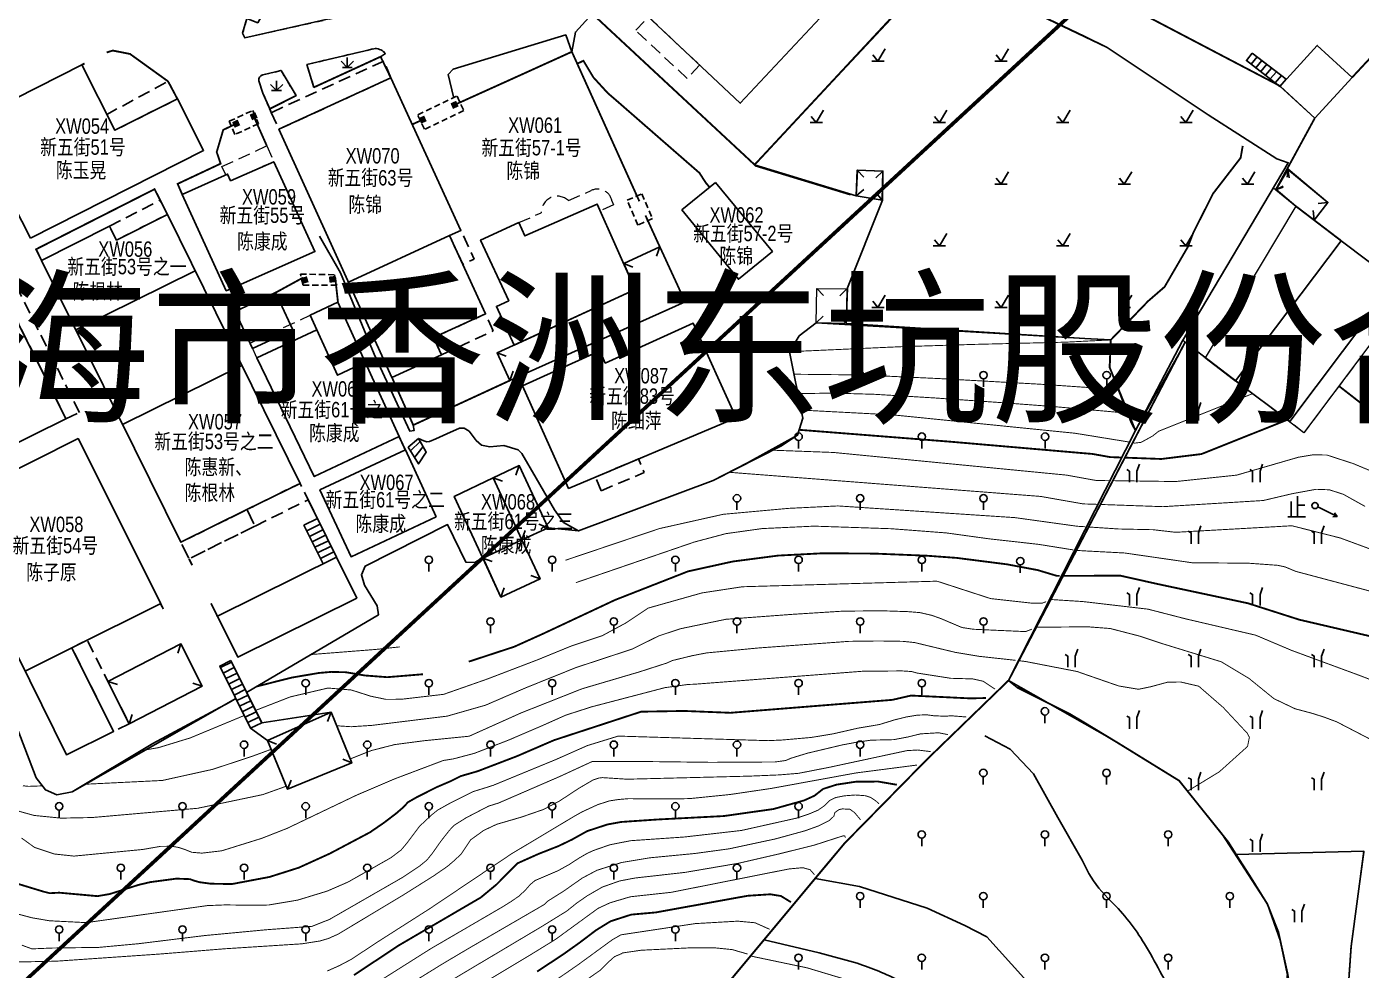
# Model space of a CAD drawing. Extents: x 396500 to 398250, y 1005980 to 1008200.
# Drawn here: x 397414.1 to 397522.4, y 1006869.6 to 1006946.1 of the extents above; entities that cross this region are included whole.
import ezdxf
from ezdxf.enums import TextEntityAlignment as Align

# ---------------------------------------------------------------- set-up
doc = ezdxf.new("R2010")
doc.units = 0
doc.header["$LTSCALE"] = 0.5
for name, pattern in [('X32', [1.5, 1, -0.5]), ('X39', [3, 2.5, -0.5]), ('X5', [3, 2, -1]), ('X6', [2, 1, -1])]:
    doc.linetypes.add(name, pattern=pattern)
doc.layers.get('0').update_dxf_attribs({"linetype": 'CONTINUOUS'})
doc.layers.add('ASSIST', color=7, linetype='CONTINUOUS', plot=False)
for name, color, linetype in [('DGX', 2, 'CONTINUOUS'), ('DLSS', 4, 'CONTINUOUS'), ('DMTZ', 3, 'CONTINUOUS'), ('GXYZ', 2, 'CONTINUOUS'), ('JMD', 6, 'CONTINUOUS'), ('SXSS', 5, 'CONTINUOUS'), ('ZBTZ', 3, 'CONTINUOUS'), ('权属人', 160, 'CONTINUOUS'), ('用地红线', 1, 'CONTINUOUS'), ('编号', 90, 'CONTINUOUS'), ('门牌号', 1, 'CONTINUOUS')]:
    doc.layers.add(name, color=color, linetype=linetype)
doc.layers.add('绘图层', color=6, linetype='CONTINUOUS', lineweight=5)
doc.styles.add('粗等线体', font='simhei.ttf')
doc.styles.add('细等线体', font='长等线体_0.TTF', dxfattribs={"width": 0.8})
doc.linetypes.add('10421', pattern='A,2,[150,AAA.SHX,S=1,R=0,X=0,Y=1],1e-11', length=2)
doc.linetypes.add('10422', pattern='A,2,[150,AAA.SHX,S=1,R=0,X=0,Y=1],2,[177,AAA.SHX,S=1,R=0,X=0,Y=0.8],1e-09', length=4)
doc.linetypes.add('1161', pattern='A,0,[149,AAA.SHX,S=0.15,R=0,X=0,Y=0],-1.6', length=1.6)
doc.linetypes.add('443', pattern='A,5,[169,AAA.SHX,S=0.83,R=0,X=0,Y=0],5', length=10)
doc.linetypes.add('8353', pattern='A,1.5,[145,AAA.SHX,S=1,R=0,X=0,Y=-0.1],1.5,-1,1.5,[145,AAA.SHX,S=1,R=0,X=0,Y=1.1],1.5,-1', length=8)

# ---------------------------------------------------------------- blocks, each defined once
blk = doc.blocks.new('gc123')
for p, q in [((-1, 0), (1, 0)), ((0, 0), (-0.8, 1)), ((0, 0), (1.2, 2))]:
    blk.add_line(p, q)
blk = doc.blocks.new('gc325')
blk.add_line((0, 0), (0, 1.3))
blk.add_circle((0, 1.9), 0.6)
blk = doc.blocks.new('gc246')
at = {"flags": 128}
for points in [[(-0.39, 0.42), (-0.39, 2.22), (-0.83, 2.47)], [(1.22, 3.35), (0.81, 2.22), (0.81, 0.42)]]:
    blk.add_lwpolyline(points, dxfattribs=at)
blk = doc.blocks.new('gc124')
for p, q in [((-1, 1), (0, 0)), ((-0.8, 0), (0.8, 0)), ((0, 0), (0, 1.6)), ((0, 0), (1, 1))]:
    blk.add_line(p, q)
blk = doc.blocks.new('gc002')
at = {"const_width": 1}
blk.add_lwpolyline([(-0.5, 0), (0.5, 0)], dxfattribs=at)
blk = doc.blocks.new('gc013b')
at = {"linetype": 'Continuous'}
blk.add_line((0.5, 0), (4, 0), dxfattribs=at)
at = {"linetype": 'Continuous', "flags": 128}
blk.add_lwpolyline([(3.39, 0.35), (4, 0), (3.39, -0.35)], dxfattribs=at)
blk = doc.blocks.new('gc170')
at = {"linetype": 'Continuous'}
blk.add_circle((0, 0), 0.5, dxfattribs=at)

msp = doc.modelspace()

# ---------------------------------------------------------------- linework, layer by layer
at = {"layer": 'ASSIST', "linetype": '1161', "flags": 128}
for points in [[(397500, 1006945.33), (397488.2, 1006951), (397473.2, 1006934.93), (397481.45, 1006932.41), (397481.56, 1006934.49), (397483.61, 1006934.42), (397483.57, 1006932.06), (397480.74, 1006924.93), (397480.64, 1006922.04), (397500, 1006920.84)], [(397500, 1006920.84), (397502.1, 1006920.71), (397502.03, 1006918.44), (397504.11, 1006913.35), (397507.91, 1006920.63), (397516.51, 1006935.09), (397515.57, 1006935.42), (397510.01, 1006938.98), (397501.82, 1006944.45), (397500, 1006945.33)], [(397500, 1006920.83), (397478.19, 1006922.09), (397476.81, 1006921.04), (397476.04, 1006919.75), (397477.1, 1006914.37), (397476.68, 1006912.97), (397472.63, 1006910.73), (397469.83, 1006909.31), (397458.9, 1006905.23), (397456.44, 1006905.47), (397454.32, 1006904.49), (397455.79, 1006901.31), (397452.61, 1006899.84), (397451.14, 1006903.05), (397450.49, 1006902.66), (397449.77, 1006902.67), (397448.28, 1006905.72), (397441.61, 1006902.36), (397441.29, 1006901.64), (397441.55, 1006900.81), (397442.57, 1006899.14), (397442.67, 1006898.4), (397431.97, 1006892.11), (397433.2, 1006889.64), (397438.83, 1006890.49), (397440.51, 1006886.38), (397435.29, 1006884.24), (397433.67, 1006888.2), (397432.3, 1006889.2), (397431.1, 1006891.61), (397417.83, 1006884.04), (397416.59, 1006883.8), (397415.65, 1006884.2), (397414.91, 1006885.16), (397412.01, 1006892.76), (397410.7, 1006893.49), (397409.98, 1006893.53), (397402.8, 1006889.96), (397401.32, 1006889.3), (397393.91, 1006886.17), (397392.57, 1006885.47), (397391.14, 1006885.45), (397390.86, 1006885.71), (397383.57, 1006885.09), (397367.75, 1006879.41), (397362.52, 1006877.9), (397362.05, 1006877.58), (397362.21, 1006876.87), (397362.09, 1006875.49), (397361.84, 1006874.88), (397359.36, 1006873.88), (397357.44, 1006873.3), (397356.36, 1006866.53), (397356.78, 1006864.93), (397358.03, 1006863.54), (397358.4, 1006861.11), (397357.69, 1006859.18), (397353.54, 1006855.16), (397349.79, 1006850.76), (397346.77, 1006849.15), (397351.34, 1006844.31), (397353.5, 1006839.53), (397359.47, 1006830.01), (397356, 1006826.1), (397356.88, 1006825.29), (397369.38, 1006814.37), (397366.72, 1006811.32), (397370.23, 1006808.27), (397370.18, 1006808.16), (397378.17, 1006801.91), (397380.81, 1006803.5), (397392.39, 1006820.85), (397396.28, 1006824.82), (397399.52, 1006828.68), (397404.3, 1006831.42), (397408.53, 1006834.5), (397415.42, 1006839.01), (397420.19, 1006840.32), (397421.52, 1006839.08), (397443.7, 1006850.54), (397443.59, 1006850.76), (397452.75, 1006854.79), (397464.4, 1006860.54), (397473.98, 1006872.03), (397478.12, 1006877), (397480.53, 1006879.89), (397487.16, 1006886.64), (397493.81, 1006893.08), (397500, 1006905.26)], [(397500, 1006905.26), (397504.11, 1006913.35), (397502.01, 1006918.5), (397502.1, 1006920.71), (397500, 1006920.83)], [(397500, 1006889.56), (397493.81, 1006893.08), (397487.16, 1006886.64), (397480.53, 1006879.89), (397478.56, 1006877.53), (397464.4, 1006860.54), (397452.75, 1006854.79), (397443.7, 1006850.54), (397410.3, 1006833.29), (397401.57, 1006825.94), (397382.53, 1006800)], [(397508.83, 1006800), (397508.85, 1006800.31), (397507.14, 1006803.97), (397502.21, 1006809.29), (397505.67, 1006815.14), (397509.12, 1006820.99), (397513.73, 1006834.19), (397514.61, 1006837.61), (397515.42, 1006842.74), (397516.19, 1006857.97), (397516.84, 1006866.95), (397516.44, 1006869.35), (397515.87, 1006871.91), (397514.81, 1006874.93), (397511.14, 1006880.59), (397507.65, 1006884.94), (397502.19, 1006888.32), (397500, 1006889.56)], [(397508.83, 1006800), (397508.85, 1006800.31), (397507.14, 1006803.97), (397502.21, 1006809.29), (397509.12, 1006820.99), (397513.73, 1006834.19), (397514.71, 1006838.06), (397515.42, 1006842.74), (397515.69, 1006847.99), (397516.19, 1006857.97), (397516.84, 1006866.95), (397516.44, 1006869.35), (397515.87, 1006871.91), (397514.81, 1006874.93), (397513.35, 1006877.26), (397512.28, 1006878.95), (397522.65, 1006879.21), (397521.6, 1006871.48), (397520.58, 1006856.8), (397519.69, 1006848.35), (397517.83, 1006837.81), (397512.91, 1006811.21), (397511.45, 1006800)]]:
    msp.add_lwpolyline(points, dxfattribs=at)
at = {"layer": 'ASSIST', "linetype": '1161'}
for points in [[(397437.43, 1006941.21), (397436.87, 1006943.06), (397442.41, 1006944.37, -0.194792), (397443.24, 1006943.97), (397442.85, 1006943.7)], [(397433.85, 1006939.46), (397433.3, 1006940.75), (397432.96, 1006941.73, -0.413695), (397433.29, 1006942.22), (397434.78, 1006942.58), (397435.99, 1006940.54)]]:
    msp.add_lwpolyline(points, format="xyb", close=True, dxfattribs=at)
at = {"layer": 'ASSIST', "linetype": 'Continuous', "flags": 128}
for points in [[(397513.58, 1006944), (397516.34, 1006941.87), (397515.82, 1006941.29), (397513.11, 1006943.39)], [(397445.92, 1006912.72), (397446.56, 1006911.61), (397445.93, 1006910.65), (397445.09, 1006912)], [(397437.73, 1006906.21), (397439.28, 1006903.08), (397438.19, 1006902.53), (397436.63, 1006905.67)], [(397430.69, 1006894.69), (397433.2, 1006889.64), (397432.3, 1006889.2), (397429.8, 1006894.24)]]:
    msp.add_lwpolyline(points, close=True, dxfattribs=at)
at = {"layer": 'DGX', "linetype": 'Continuous', "const_width": 0.075, "flags": 128}
for points, elevation in [([(397476.08, 1006919.76), (397484.99, 1006920.16), (397491, 1006920.35), (397498.42, 1006920.53), (397500, 1006920.61)], 18), ([(397500, 1006920.61), (397502.05, 1006920.71)], 18), ([(397476.36, 1006917.93), (397481.85, 1006917.87), (397488.3, 1006917.57), (397496.69, 1006917.1), (397500, 1006916.87)], 18.5), ([(397500, 1006916.87), (397502.59, 1006916.69)], 18.5), ([(397500, 1006915.08), (397497.13, 1006915.33), (397493.13, 1006915.63), (397487.87, 1006916), (397482.93, 1006916.3), (397479.44, 1006916.4), (397476.75, 1006916.35)], 19), ([(397513.6, 1006916.35), (397505.98, 1006913.3), (397505.51, 1006912.92), (397504.56, 1006912.4), (397504.05, 1006912.34), (397503.88, 1006912.37)], 19.5), ([(397500, 1006913.01), (397499.19, 1006913.14), (397484.42, 1006914.63), (397476.95, 1006915.02)], 19.5), ([(397503.24, 1006914.79), (397500, 1006915.08)], 19), ([(397503.63, 1006912.42), (397500, 1006913.01)], 19.5), ([(397500, 1006909.47), (397498.52, 1006909.74), (397479.59, 1006911.58), (397474.73, 1006911.76)], 20.5), ([(397525.07, 1006909.3), (397521.77, 1006910.68), (397519.64, 1006911.37), (397518.51, 1006911.39), (397517.32, 1006911.19), (397512.32, 1006909.74), (397507.38, 1006909.22), (397502.27, 1006909.29)], 20.5), ([(397500, 1006907.4), (397499.83, 1006907.41), (397496.42, 1006908.01), (397471.14, 1006909.97)], 21), ([(397501.99, 1006909.29), (397500.95, 1006909.3), (397500, 1006909.47)], 20.5), ([(397522.74, 1006907.2), (397520.96, 1006908.19), (397519.84, 1006908.55), (397518.76, 1006908.59), (397516.81, 1006908.23), (397514.48, 1006907.68), (397506.34, 1006907.18), (397501.26, 1006907.36)], 21), ([(397500.04, 1006905.55), (397499.38, 1006905.59), (397494.33, 1006906.29), (397479.96, 1006907.24), (397475.92, 1006907.04), (397470.65, 1006906.56), (397465.47, 1006905.4), (397457.85, 1006902.83)], 21.5), ([(397500.99, 1006907.37), (397500, 1006907.4)], 21), ([(397499.06, 1006903.67), (397496.26, 1006904.12), (397492.23, 1006904.57), (397488.75, 1006905.05), (397484.29, 1006905.39), (397478.02, 1006905.6), (397473.8, 1006905.4), (397470.87, 1006904.99), (397468.31, 1006904.31), (397458.69, 1006901.01)], 22), ([(397500.04, 1006905.55), (397500, 1006905.55)], 21.5), ([(397532.8, 1006900.19), (397520.72, 1006904.64), (397516.8, 1006905.63), (397507.37, 1006905.1), (397505.53, 1006905.31), (397502.73, 1006905.37), (397500.31, 1006905.53)], 21.5), ([(397500, 1006903.59), (397499.32, 1006903.63)], 22), ([(397524.03, 1006900.09), (397517.11, 1006901.93), (397516.25, 1006902.29), (397515.65, 1006902.42), (397513.29, 1006902.59), (397508.69, 1006902.63), (397503.23, 1006903.42), (397500, 1006903.59)], 22), ([(397432.72, 1006890.65), (397435.52, 1006891.74), (397438.58, 1006892.46), (397440.48, 1006892.3), (397442.04, 1006891.8), (397443.29, 1006891.54), (397444.55, 1006891.55), (397447.97, 1006891.95), (397451.48, 1006893.18), (397455.61, 1006894.76), (397458.3, 1006895.86), (397460.82, 1006896.7), (397462.75, 1006897.74), (397464.57, 1006898.95), (397468.93, 1006900.18), (397472.21, 1006900.68), (397487.9, 1006901.13), (397488.04, 1006901.12), (397492.35, 1006899.72), (397495.68, 1006899.35), (397496.54, 1006899.35), (397496.86, 1006899.47)], 23), ([(397497.21, 1006899.6), (397497.32, 1006899.64), (397499.81, 1006899.48), (397500, 1006899.46)], 23), ([(397500, 1006899.46), (397505.13, 1006898.86), (397508.2, 1006898.07), (397513.86, 1006896.75), (397516.79, 1006895.51), (397522.43, 1006893.43), (397524.34, 1006892.69), (397526.02, 1006892.19), (397527.29, 1006891.77), (397529.24, 1006890.93), (397530.23, 1006890.79), (397531.13, 1006890.8), (397540.05, 1006892.15), (397551.18, 1006893.54), (397553.72, 1006893.45), (397555.46, 1006893.07), (397557.79, 1006892.29), (397563.9, 1006889.79)], 23), ([(397439.25, 1006889.4), (397440.47, 1006889.32), (397442.15, 1006889.43), (397448.26, 1006890.18), (397451.37, 1006891.07), (397454.68, 1006892.5), (397458.73, 1006894.13), (397463.26, 1006895.62), (397465.42, 1006896.69), (397467.17, 1006897.27), (397470.87, 1006898.04), (397476.25, 1006898.44), (397480.37, 1006898.7), (397483.54, 1006898.73), (397485.65, 1006898.66), (397486.63, 1006898.58), (397487.58, 1006898.36), (397488.33, 1006898.09), (397490.03, 1006897.37), (397490.96, 1006897.23), (397495.19, 1006897.04), (397495.7, 1006897.24)], 23.5), ([(397496.06, 1006897.39), (397500, 1006897.43)], 23.5), ([(397500, 1006897.43), (397500.23, 1006897.43), (397502.06, 1006897.29), (397504.42, 1006896.68), (397506.39, 1006896.03), (397511.07, 1006894.59), (397513.32, 1006893.24), (397515.34, 1006891.6), (397517.05, 1006890.78), (397518.47, 1006890.4), (397519.41, 1006890.1), (397520.43, 1006889.72), (397525.71, 1006886.98), (397527.77, 1006886.16), (397530.15, 1006885.83), (397531.35, 1006885.81), (397531.73, 1006885.69)], 23.5), ([(397440.4, 1006886.71), (397442.08, 1006887.38), (397443.99, 1006887.87), (397446.35, 1006888.18), (397450.04, 1006888.55), (397454.25, 1006890.44), (397459.2, 1006892.4), (397463.88, 1006893.78), (397466.08, 1006894.49), (397466.52, 1006894.69), (397468.16, 1006895.09), (397469.3, 1006895.31), (397473.49, 1006895.71), (397480.87, 1006896.25), (397483.3, 1006896.28), (397485.23, 1006896.25), (397486.19, 1006896.15), (397489.47, 1006895.36), (397491.45, 1006895.03), (397494.38, 1006894.71)], 24), ([(397437.21, 1006895.18), (397442.43, 1006895.59), (397444.41, 1006895.8)], 22), ([(397413.71, 1006880.29), (397414.76, 1006879.53), (397416.38, 1006878.99), (397417.97, 1006878.82), (397423.57, 1006879.36), (397424.99, 1006879.61), (397425.91, 1006879.62), (397426.46, 1006879.52), (397426.95, 1006879.36), (397427.53, 1006879.13), (397428.35, 1006879.06), (397429.96, 1006879.25), (397433.2, 1006880.26), (397435.24, 1006881.06), (397440.91, 1006883.77), (397443.97, 1006885.08), (397447.94, 1006886.58), (397448.76, 1006886.71), (397450.46, 1006887.16), (397453.25, 1006888.24), (397455.86, 1006889.36), (397457.88, 1006890.26), (397459.96, 1006890.93), (397465.92, 1006892.49), (397467.79, 1006892.75), (397468.34, 1006892.77), (397481.94, 1006893.82), (397485.15, 1006893.85), (397485.94, 1006893.8), (397486.37, 1006893.68), (397489.12, 1006893.25), (397490.91, 1006893.2), (397491.75, 1006893.01), (397492.71, 1006892.37)], 24.5), ([(397494.64, 1006894.68), (397495.21, 1006894.61), (397499.38, 1006893.8), (397500, 1006893.58)], 24), ([(397500, 1006893.58), (397502.74, 1006892.63), (397504.35, 1006892.36), (397505.33, 1006892.56), (397506.73, 1006892.94), (397507.77, 1006892.95), (397509.24, 1006892.61), (397511.23, 1006890.88), (397513.17, 1006888.8), (397513.35, 1006888.47), (397513.2, 1006887.72), (397510.91, 1006885.66), (397508.33, 1006884.09)], 24), ([(397413.22, 1006874.17), (397414.57, 1006873.81), (397415.99, 1006873.57), (397418.97, 1006873.42), (397428.77, 1006874.8), (397430.26, 1006874.86), (397432.28, 1006874.83), (397433.76, 1006874.85), (397436.13, 1006875.25), (397438.52, 1006875.98), (397440.22, 1006876.72), (397443.69, 1006878.69), (397444.52, 1006879.32), (397444.95, 1006879.83), (397446.01, 1006881.24), (397446.99, 1006882.16), (397447.49, 1006882.56), (397448.49, 1006883.12), (397450.32, 1006884.04), (397451.98, 1006884.56), (397457.08, 1006886.66), (397459.63, 1006887.79), (397462.13, 1006888.56), (397474.3, 1006888.19), (397475.42, 1006888.24), (397477.8, 1006888.45), (397479.56, 1006888.74), (397481.57, 1006889.2), (397483.34, 1006889.5), (397484.57, 1006889.88), (397485.55, 1006890.12), (397486.41, 1006890.26), (397487.15, 1006890.29), (397487.75, 1006890.21), (397488.69, 1006890.17), (397489.13, 1006890.21), (397490.39, 1006890.11)], 25.5), ([(397423.43, 1006887.38), (397424.82, 1006887.62), (397427.4, 1006888.41), (397431.78, 1006890.23)], 23), ([(397413.74, 1006871.59), (397414.56, 1006871.29), (397416.25, 1006871.36), (397419.97, 1006871.41), (397423.21, 1006871.71), (397428.57, 1006872.37), (397433.55, 1006872.84), (397437.29, 1006873.12), (397438.7, 1006873.68), (397444.65, 1006877.1), (397446.04, 1006878.03), (397446.61, 1006878.5), (397447.06, 1006879.06), (397447.75, 1006880.04), (397448.45, 1006880.93), (397448.82, 1006881.32), (397449.79, 1006881.93), (397451.6, 1006882.87), (397452.43, 1006883.13), (397457.41, 1006885.29), (397460.03, 1006886.5), (397463.9, 1006886.5), (397469.66, 1006886.43), (397474.87, 1006886.46), (397475.73, 1006886.58), (397476.14, 1006886.76), (397477.48, 1006887.17), (397480.3, 1006887.84), (397481.46, 1006888.06), (397482.65, 1006888.23), (397484.48, 1006888.27), (397485.65, 1006888.49), (397486.66, 1006888.74), (397488.14, 1006888.83), (397488.88, 1006888.68)], 26), ([(397413.12, 1006870.22), (397416.52, 1006870.29), (397424.92, 1006870.87), (397430.23, 1006871.3), (397436.46, 1006871.7), (397437.92, 1006871.93), (397438.61, 1006872.13), (397439.41, 1006872.49), (397444.67, 1006875.65), (397447.15, 1006877.21), (397448.28, 1006877.99), (397448.83, 1006878.46), (397449.39, 1006878.99), (397450.16, 1006880.14), (397451.21, 1006880.9), (397452.27, 1006881.4), (397454.26, 1006881.98), (397456.06, 1006882.6), (397457.35, 1006883.28), (397458.92, 1006884.31), (397460.09, 1006885), (397460.54, 1006885.15), (397460.84, 1006885.19), (397462.85, 1006885.06), (397472.79, 1006885.31), (397475.21, 1006885.41), (397476.78, 1006885.54), (397479.28, 1006886.03), (397485.56, 1006887.38), (397486.44, 1006887.43), (397487.49, 1006887.3)], 26.5), ([(397418.85, 1006884.65), (397425.15, 1006884.96), (397429.22, 1006885.86), (397432.43, 1006886.92), (397433.98, 1006887.49)], 23.5), ([(397438.52, 1006869.49), (397439.5, 1006869.93), (397440.49, 1006870.45), (397442.51, 1006871.79), (397446.85, 1006874.56), (397453.48, 1006879.01), (397458.56, 1006882.05), (397459.2, 1006882.41), (397460.48, 1006883), (397461.42, 1006883.3), (397462.13, 1006883.41), (397462.95, 1006883.48), (397466.78, 1006883.46), (397467.97, 1006883.49), (397471.22, 1006883.82), (397474.54, 1006884.31), (397481.44, 1006885.57), (397486.38, 1006886.21)], 27), ([(397412.64, 1006882.7), (397414.73, 1006882.12), (397416.93, 1006881.9), (397419.44, 1006881.95), (397428, 1006882.7), (397433.29, 1006883.81), (397435.19, 1006884.49)], 24), ([(397413.82, 1006884.53), (397414.27, 1006884.48), (397415.4, 1006884.52)], 23.5), ([(397442.78, 1006868.69), (397446.93, 1006871.31), (397452.73, 1006874.69), (397453.47, 1006875.15), (397454.1, 1006875.59), (397454.59, 1006876.05), (397455.01, 1006876.53), (397455.39, 1006876.84), (397457.24, 1006877.63), (397458.14, 1006878.13), (397458.97, 1006878.67), (397459.58, 1006879.02), (397460.08, 1006879.26), (397461.46, 1006879.74), (397463.14, 1006880.07), (397467.5, 1006880.37), (397472.13, 1006880.9), (397476.6, 1006881.9), (397477.6, 1006882.23), (397478.35, 1006882.55), (397478.84, 1006882.89), (397479.28, 1006883.33), (397479.78, 1006883.57), (397480.48, 1006883.71), (397481.37, 1006883.78), (397482.19, 1006883.72), (397482.6, 1006883.59), (397483.03, 1006883.31), (397483.29, 1006883.06)], 28), ([(397445.64, 1006868.69), (397447.79, 1006870.02), (397449.91, 1006871.28), (397456.15, 1006874.9), (397456.42, 1006875.17), (397457.71, 1006875.98), (397459.22, 1006877.04), (397460.41, 1006877.67), (397462.41, 1006878.3), (397464.69, 1006878.68), (397468.34, 1006879.03), (397471.13, 1006879.41), (397474.87, 1006880.21), (397477.28, 1006880.87), (397478.39, 1006881.27), (397479.27, 1006881.71), (397479.63, 1006882.06), (397479.72, 1006882.36), (397480.04, 1006882.59), (397480.32, 1006882.65), (397480.94, 1006882.62), (397481.31, 1006882.35), (397481.8, 1006881.77)], 28.5), ([(397447.67, 1006868.19), (397455.92, 1006873.1), (397457.96, 1006874.36), (397458.77, 1006875.01), (397459.62, 1006875.6), (397460.85, 1006876.31), (397462.24, 1006876.8), (397463.49, 1006877.04), (397467.57, 1006877.5), (397471.9, 1006878.24), (397475.11, 1006878.98), (397478.01, 1006879.7), (397480.4, 1006880.47), (397480.52, 1006880.45), (397480.57, 1006880.31)], 29), ([(397447.73, 1006866.44), (397454.9, 1006870.74), (397457.03, 1006872.05), (397460.5, 1006874.58), (397461.47, 1006875.03), (397463.12, 1006875.52), (397466.43, 1006875.88), (397476.01, 1006877.78), (397477.11, 1006877.88), (397477.71, 1006877.71), (397478.06, 1006877.31)], 29.5), ([(397456.66, 1006868.47), (397458.86, 1006869.99), (397461.64, 1006872.02), (397462.35, 1006872.43), (397468.38, 1006873.34), (397471.83, 1006873.54), (397473.23, 1006873.41), (397474.42, 1006872.88)], 30.5), ([(397456.86, 1006866.88), (397460.72, 1006869.59), (397461.34, 1006870.22), (397461.83, 1006870.66), (397462.38, 1006870.89), (397462.48, 1006870.96), (397464, 1006871.18), (397468.1, 1006871.38), (397470, 1006871.37), (397471.39, 1006871.23), (397472.63, 1006870.87)], 31), ([(397472.88, 1006870.71), (397477.46, 1006869.75), (397481.96, 1006868.4)], 34.5)]:
    msp.add_lwpolyline(points, dxfattribs=dict(at, elevation=elevation))
at = {"layer": 'DGX', "color": 3, "linetype": 'Continuous', "lineweight": -2, "const_width": 0.15, "flags": 128}
for points, elevation in [([(397524.16, 1006914.21), (397520.62, 1006916.97)], 20), ([(397500, 1006911.51), (397489.12, 1006912.45), (397476.79, 1006913.42)], 20), ([(397516.43, 1006914.23), (397509.46, 1006911.45), (397506.21, 1006911.05), (397503.25, 1006911.16)], 20), ([(397502.97, 1006911.17), (397502.07, 1006911.2), (397500.61, 1006911.46), (397500, 1006911.51)], 20), ([(397497.96, 1006901.57), (397497.71, 1006901.57), (397496.18, 1006902.03), (397493.68, 1006902.5), (397489.61, 1006903.02), (397487.16, 1006903.2), (397482.96, 1006903.37), (397478.78, 1006903.4), (397475.11, 1006903.21), (397471.43, 1006902.73), (397467.8, 1006901.93), (397461.88, 1006899.61), (397456.04, 1006896.87), (397453.69, 1006895.81), (397450, 1006894.6)], 22.5), ([(397500, 1006901.57), (397498.24, 1006901.57)], 22.5), ([(397589.36, 1006895.86), (397584.29, 1006896.75), (397569.32, 1006901.6), (397559.81, 1006902.01), (397556.49, 1006901.26), (397553.27, 1006899.75), (397545.4, 1006897.4), (397532.97, 1006895.79), (397530.84, 1006895.3), (397527.8, 1006895.58), (397517.39, 1006898.01), (397513.23, 1006899.34), (397505.87, 1006900.91), (397502.88, 1006901.58), (397500, 1006901.57)], 22.5), ([(397446.29, 1006893.58), (397443.39, 1006893.34), (397441.56, 1006893.48), (397440.05, 1006893.74), (397438.83, 1006893.77), (397437.83, 1006893.68), (397435.65, 1006893.31), (397432.76, 1006892.58)], 22.5), ([(397402.9, 1006879.78), (397415.48, 1006875.94), (397416, 1006875.81), (397416.78, 1006875.85), (397419.87, 1006875.57), (397420.87, 1006875.74), (397423.23, 1006876.49), (397424.17, 1006876.71), (397426.28, 1006876.99), (397427.38, 1006876.95), (397427.76, 1006876.81), (397428.17, 1006876.7), (397429.07, 1006876.58), (397430.78, 1006876.55), (397433.85, 1006877.13), (397436.21, 1006877.88), (397438.72, 1006879.02), (397441.99, 1006880.75), (397443.14, 1006881.54), (397444.11, 1006882.28), (397444.69, 1006882.78), (397445.07, 1006883.19), (397445.77, 1006883.59), (397447.39, 1006884.41), (397448.51, 1006884.89), (397449.35, 1006885.31), (397450.73, 1006885.71), (397453.94, 1006886.94), (397456.93, 1006888.23), (397463.99, 1006890.54), (397467.48, 1006890.6), (397471.23, 1006890.45), (397484.37, 1006891.5), (397485.89, 1006891.85), (397490.7, 1006891.62), (397491.97, 1006891.65)], 25), ([(397440.69, 1006869.16), (397444.32, 1006871.57), (397450.98, 1006875.46), (397452.26, 1006876.52), (397453.97, 1006878.24), (397455.65, 1006878.99), (397457.3, 1006879.64), (397458.38, 1006880.16), (397459.62, 1006880.85), (397461.27, 1006881.39), (397462.37, 1006881.59), (397465.31, 1006881.79), (397470.7, 1006882.07), (397474.73, 1006882.64), (397477.22, 1006883.34), (397478.06, 1006883.72), (397478.76, 1006884.27), (397479.85, 1006884.62), (397481.44, 1006884.86), (397483.23, 1006884.87), (397484.74, 1006884.61)], 27.5), ([(397455.55, 1006869.45), (397457.63, 1006870.82), (397458.98, 1006871.78), (397460.34, 1006872.81), (397461.51, 1006873.53), (397463.18, 1006874.07), (397465.19, 1006874.25), (397472.64, 1006875.6), (397474.48, 1006875.72), (397475.34, 1006875.58), (397476.15, 1006875.08)], 30)]:
    msp.add_lwpolyline(points, dxfattribs=dict(at, elevation=elevation))
at = {"layer": 'DLSS', "linetype": 'X6'}
msp.add_lwpolyline([(397432, 1006946.79), (397431.65, 1006945.62), (397431.83, 1006945.24), (397442.75, 1006947.65), (397451.35, 1006948.69), (397451.65, 1006950.44)], dxfattribs=at)
for points in [[(397437.43, 1006941.21), (397436.87, 1006943.06), (397442.41, 1006944.37, -0.194792), (397443.24, 1006943.97), (397442.85, 1006943.7)], [(397433.85, 1006939.46), (397433.3, 1006940.75), (397432.96, 1006941.73, -0.413695), (397433.29, 1006942.22), (397434.78, 1006942.58), (397435.99, 1006940.54)]]:
    msp.add_lwpolyline(points, format="xyb", close=True, dxfattribs=at)
at = {"layer": 'DLSS', "linetype": 'Continuous', "lineweight": 0, "const_width": 0.125, "flags": 128}
msp.add_lwpolyline([(397511.45, 1006800), (397512.91, 1006811.21), (397517.83, 1006837.81), (397519.69, 1006848.35), (397520.58, 1006856.8), (397521.6, 1006871.48), (397522.65, 1006879.21)], dxfattribs=at)
at = {"layer": 'DMTZ', "linetype": '10421'}
for points in [[(397488.15, 1006951), (397500, 1006945.32)], [(397500, 1006945.32), (397501.82, 1006944.45), (397510.01, 1006938.98), (397515.57, 1006935.42), (397516.51, 1006935.09)], [(397445.92, 1006912.72), (397446.35, 1006912.51), (397446.61, 1006912.44), (397446.83, 1006912.46), (397447.32, 1006912.68), (397448.23, 1006913.1), (397449.24, 1006913.56), (397449.64, 1006913.56), (397450.05, 1006913.3), (397450.61, 1006912.55), (397451.03, 1006912.18), (397451.72, 1006912.04), (397452.85, 1006912.14), (397454.02, 1006911.79), (397454.32, 1006911.5), (397455.48, 1006909.5), (397456.96, 1006906.92), (397457.68, 1006905.9), (397458.9, 1006905.23), (397469.83, 1006909.31), (397475.38, 1006912.12), (397476.68, 1006912.97), (397477.1, 1006914.37), (397476.04, 1006919.75), (397476.81, 1006921.04), (397478.19, 1006922.09)], [(397409.98, 1006893.53), (397410.7, 1006893.49), (397411.64, 1006892.96), (397412.01, 1006892.76), (397414.91, 1006885.16), (397415.65, 1006884.2), (397416.59, 1006883.8), (397417.83, 1006884.04), (397424.38, 1006887.95), (397430.55, 1006891.29), (397431.1, 1006891.61)]]:
    msp.add_lwpolyline(points, dxfattribs=at)
at = {"layer": 'DMTZ', "linetype": '10422', "lineweight": 0}
msp.add_lwpolyline([(397518.65, 1006938.7), (397515.82, 1006941.3), (397500.09, 1006949.56), (397500, 1006949.61)], dxfattribs=at)
at = {"layer": 'DMTZ', "linetype": '10422'}
for points in [[(397415.34, 1006927.16), (397414.89, 1006928.07), (397424.51, 1006932.95), (397425.55, 1006930.9)], [(397437.9, 1006929.14), (397439.59, 1006926.16), (397442.34, 1006919.55), (397445.22, 1006913.31), (397445.58, 1006913.37), (397445.5, 1006913.8)]]:
    msp.add_lwpolyline(points, dxfattribs=at)
at = {"layer": 'DMTZ', "linetype": '10421', "flags": 128}
for points in [[(397491.87, 1006888.58), (397493.95, 1006887.51), (397495.82, 1006885.51), (397497.81, 1006881.94), (397499.79, 1006878.49), (397500, 1006878.05)], [(397478.12, 1006877), (397481.7, 1006876.36), (397487.2, 1006874.6), (397490.27, 1006873.19), (397492.04, 1006872.28), (397496.04, 1006867.84), (397497.25, 1006866.25), (397498.31, 1006864.55), (397500, 1006861.19)]]:
    msp.add_lwpolyline(points, dxfattribs=at)
for points in [[(397500, 1006878.05), (397500.31, 1006877.41, 0.062657), (397502.12, 1006875.15, -0.065707), (397504.83, 1006871.71, -0.022171), (397507.26, 1006867.18, -0.048212), (397508.08, 1006864.96, -0.02379), (397508.68, 1006862.08, -0.01207), (397509.47, 1006856.33, -0.0099), (397510.14, 1006849.13, -0.022593), (397510.22, 1006845.96, -0.026679), (397509.93, 1006841.9, -0.018989), (397509.01, 1006836.26, -0.008599), (397508.15, 1006832.4, -0.014091), (397507.52, 1006830.07, -0.02012), (397507.19, 1006829.1, -0.003252), (397504.84, 1006823.19, -0.030689), (397503.27, 1006819.9, -0.019078), (397500.23, 1006814.9), (397500.06, 1006812.48), (397500.96, 1006809.58), (397502.03, 1006806.1), (397505.17, 1006802.2), (397506.89, 1006800)], [(397473.98, 1006872.03), (397478.45, 1006870.98), (397481.52, 1006870.12, -0.043405), (397485, 1006868.68, -0.06253), (397487.16, 1006867.19, -0.00971), (397489.52, 1006865.01, -0.030816), (397490.2, 1006864.26, -0.028784), (397492.16, 1006861.54, -0.0277), (397493.86, 1006858.49, -0.013659), (397494.87, 1006856.28, -0.016875), (397495.58, 1006854.44, -0.02858), (397496.44, 1006851.4, -0.026576), (397497, 1006848.05, -0.020543), (397497.18, 1006845.41, -0.023336), (397497.14, 1006843.09, -0.023085), (397496.84, 1006840.27, -0.02504), (397496.3, 1006837.72, -0.017456), (397495.45, 1006834.87, -0.030683), (397494.81, 1006833.31, -0.007058), (397494.36, 1006832.39, -0.005332), (397493.72, 1006831.2, -0.013844), (397492.06, 1006828.33, -0.009575), (397489.46, 1006824.3, -0.018979), (397488.83, 1006823.43, -0.003237), (397484.9, 1006818.51, -0.038801), (397482.25, 1006815.71, -0.024224), (397477.47, 1006811.8)]]:
    msp.add_lwpolyline(points, format="xyb", dxfattribs=at)
at = {"layer": 'JMD', "linetype": 'Continuous'}
for p, q in [((397513.97, 1006943.7), (397513.49, 1006943.1)), ((397514.36, 1006943.39), (397513.88, 1006942.8)), ((397514.76, 1006943.09), (397514.27, 1006942.5)), ((397515.15, 1006942.78), (397514.65, 1006942.2)), ((397515.55, 1006942.48), (397515.04, 1006941.9)), ((397515.95, 1006942.17), (397515.43, 1006941.59)), ((397516.34, 1006941.87), (397515.82, 1006941.29)), ((397481.51, 1006934.49), (397482.06, 1006933.91)), ((397483.61, 1006934.42), (397483.03, 1006933.88)), ((397516.49, 1006934.57), (397516.42, 1006933.91)), ((397516.46, 1006934.54), (397516.58, 1006933.88)), ((397481.45, 1006932.41), (397482.06, 1006932.91)), ((397515.5, 1006932.9), (397516.09, 1006933.2)), ((397515.51, 1006932.93), (397516.1, 1006933.1)), ((397483.54, 1006932.06), (397483.03, 1006932.68)), ((397519.72, 1006931.87), (397518.93, 1006931.78)), ((397518.62, 1006930.43), (397518.52, 1006931.22)), ((397465.51, 1006928.26), (397465.24, 1006927.51)), ((397462.58, 1006926.91), (397463.33, 1006926.63)), ((397467.56, 1006923.81), (397466.81, 1006924.09)), ((397478.24, 1006924.9), (397478.8, 1006924.33)), ((397480.68, 1006924.86), (397480.11, 1006924.3)), ((397478.19, 1006922.09), (397478.77, 1006922.64)), ((397480.63, 1006922.04), (397480.08, 1006922.62)), ((397452.3, 1006919.66), (397453.05, 1006919.39)), ((397453.34, 1006917.42), (397453.62, 1006918.17)), ((397446.06, 1006912.48), (397445.28, 1006911.7)), ((397446.31, 1006912.05), (397445.6, 1006911.17)), ((397446.56, 1006911.61), (397445.93, 1006910.65)), ((397454.1, 1006910.52), (397453.83, 1006909.75)), ((397451.98, 1006909.51), (397452.73, 1006909.24)), ((397437.95, 1006905.76), (397436.86, 1006905.22)), ((397456.44, 1006905.47), (397455.69, 1006905.75)), ((397438.17, 1006905.31), (397437.08, 1006904.77)), ((397438.39, 1006904.87), (397437.3, 1006904.33)), ((397454.32, 1006904.49), (397454.59, 1006905.24)), ((397438.61, 1006904.42), (397437.52, 1006903.88)), ((397438.84, 1006903.97), (397437.74, 1006903.43)), ((397439.06, 1006903.52), (397437.96, 1006902.98)), ((397454.32, 1006904.49), (397454.04, 1006903.73)), ((397439.28, 1006903.08), (397438.19, 1006902.53)), ((397451.14, 1006903.01), (397451.89, 1006902.74)), ((397455.79, 1006901.31), (397455.04, 1006901.59)), ((397452.61, 1006899.84), (397452.89, 1006900.59)), ((397426.65, 1006896.04), (397426.4, 1006895.28)), ((397430.75, 1006894.57), (397429.86, 1006894.12)), ((397430.97, 1006894.12), (397430.08, 1006893.68)), ((397420.72, 1006893), (397421.49, 1006892.75)), ((397428.36, 1006892.6), (397427.6, 1006892.85)), ((397431.2, 1006893.67), (397430.3, 1006893.23)), ((397431.42, 1006893.23), (397430.52, 1006892.78)), ((397431.64, 1006892.78), (397430.75, 1006892.33)), ((397431.86, 1006892.33), (397430.97, 1006891.89)), ((397432.09, 1006891.88), (397431.19, 1006891.44)), ((397432.31, 1006891.43), (397431.41, 1006890.99)), ((397432.53, 1006890.99), (397431.63, 1006890.54)), ((397432.75, 1006890.54), (397431.86, 1006890.09)), ((397422.44, 1006889.56), (397422.69, 1006890.32)), ((397432.98, 1006890.09), (397432.08, 1006889.65)), ((397433.2, 1006889.64), (397432.3, 1006889.2)), ((397438.83, 1006890.49), (397438.53, 1006889.75)), ((397433.67, 1006888.2), (397434.41, 1006887.9)), ((397440.51, 1006886.38), (397439.78, 1006886.69)), ((397435.29, 1006884.24), (397435.6, 1006884.98))]:
    msp.add_line(p, q, dxfattribs=at)
at = {"layer": 'JMD', "color": 6, "linetype": '443', "const_width": 0.15, "flags": 128}
for points in [[(397521.69, 1006942.02), (397570.42, 1006994.4), (397575.58, 1007000)], [(397459.98, 1006947.23), (397473.2, 1006934.93), (397488.15, 1006951)], [(397500, 1006949.62), (397515.84, 1006941.32)], [(397426.36, 1006940.28), (397425.6, 1006941.7), (397422.52, 1006943.92), (397421.11, 1006944.2), (397420.62, 1006944.04)], [(397443.68, 1006941.98), (397442.85, 1006943.7), (397437.43, 1006941.21)], [(397463.85, 1006931.96), (397458.37, 1006944.1), (397453.41, 1006941.85), (397448.85, 1006939.79)], [(397418.83, 1006943.15), (397418.61, 1006943.04)], [(397469.55, 1006933.1), (397469.23, 1006933.48), (397468.73, 1006934.26), (397465.92, 1006936.71), (397462.15, 1006940), (397461.27, 1006940.76), (397460.12, 1006942.02), (397459.31, 1006943.37), (397458.8, 1006943.13)], [(397435.99, 1006940.54), (397433.85, 1006939.46), (397433.98, 1006939.16)], [(397431.13, 1006938.26), (397430.08, 1006937.76), (397429.55, 1006935.96), (397429.87, 1006935.02), (397426.38, 1006933.38), (397426.75, 1006932.52)], [(397433.62, 1006936.46), (397432.55, 1006938.87)], [(397446.26, 1006938.59), (397445.41, 1006938.2)], [(397515.51, 1006932.93), (397518.65, 1006938.7)], [(397425.55, 1006930.9), (397424.51, 1006932.95), (397414.89, 1006928.07), (397415.34, 1006927.16)], [(397465.51, 1006928.26), (397464.34, 1006930.82)], [(397520.8, 1006928.76), (397517.13, 1006931.56)], [(397436.54, 1006925.76), (397434.33, 1006924.55)], [(397439.39, 1006923.78), (397439.17, 1006925.77)], [(397500, 1006904.94), (397508.13, 1006920.52)], [(397509.77, 1006919.27), (397512.23, 1006917.38)], [(397443.77, 1006917.67), (397445.5, 1006913.8), (397453.34, 1006917.42)], [(397444.86, 1006911.78), (397444.35, 1006912.87)], [(397437.73, 1006906.21), (397436.97, 1006907.74)], [(397382.59, 1006800), (397398.58, 1006821.76), (397401.57, 1006825.94), (397410.3, 1006833.29), (397430.38, 1006843.66), (397443.7, 1006850.54), (397452.75, 1006854.79), (397464.4, 1006860.54), (397478.56, 1006877.53), (397480.53, 1006879.89), (397487.16, 1006886.64), (397493.81, 1006893.08), (397500, 1006904.94)], [(397427.3, 1006902.95), (397427.56, 1006902.43)], [(397425.22, 1006898.87), (397424.99, 1006899.32)], [(397429.09, 1006899.33), (397429.61, 1006898.28)]]:
    msp.add_lwpolyline(points, dxfattribs=at)
at = {"layer": 'JMD', "linetype": 'Continuous', "flags": 128}
for points in [[(397479.74, 1006948.14), (397469.43, 1006957.8), (397461.75, 1006949.61), (397472.03, 1006939.92)], [(397521.69, 1006942.02), (397518.86, 1006944.62), (397515.84, 1006941.32), (397518.65, 1006938.7)], [(397448.44, 1006929.18), (397449.37, 1006929.6), (397443.68, 1006941.98), (397434.6, 1006937.81), (397443.77, 1006917.67), (397447.79, 1006919.51), (397447.15, 1006920.9), (397451.36, 1006922.82)], [(397434.19, 1006935.18), (397430.67, 1006933.63), (397430.43, 1006934.17), (397426.75, 1006932.52), (397430.32, 1006924.71), (397437.52, 1006927.88)], [(397518.62, 1006930.43), (397519.72, 1006931.87), (397516.49, 1006934.57), (397515.5, 1006932.9), (397517.13, 1006931.56)], [(397518.62, 1006930.43), (397519.72, 1006931.87), (397516.46, 1006934.54), (397515.51, 1006932.93), (397517.13, 1006931.56)], [(397463.52, 1006924.8), (397460.42, 1006931.74), (397454.56, 1006929.15), (397454.06, 1006930.23), (397450.97, 1006928.81), (397453.25, 1006923.89), (397452.25, 1006923.43), (397453.69, 1006920.3)], [(397436.31, 1006909.07), (397425.55, 1006930.9), (397421.42, 1006928.81), (397420.84, 1006929.95), (397415.34, 1006927.16), (397426.64, 1006904.29), (397432, 1006906.94)], [(397525.19, 1006925.45), (397520.8, 1006928.76), (397512.23, 1006917.38), (397516.62, 1006914.08)], [(397525.19, 1006925.45), (397516.62, 1006914.08), (397512.23, 1006917.38), (397520.8, 1006928.76)], [(397465.51, 1006928.26), (397462.58, 1006926.91), (397463.52, 1006924.8), (397452.3, 1006919.66), (397453.34, 1006917.42), (397467.56, 1006923.81)], [(397417.32, 1006914.3), (397412.37, 1006924.25), (397401.76, 1006919.03), (397406.67, 1006909.06)], [(397444.35, 1006912.87), (397441.6, 1006918.92), (397439.39, 1006923.78), (397437.13, 1006922.71), (397437.68, 1006921.53), (397432.82, 1006919.27), (397437.47, 1006909.62)], [(397471.7, 1006914.4), (397468.21, 1006922.08), (397461.08, 1006918.84), (397460.63, 1006919.84), (397454.37, 1006917), (397458.11, 1006908.66)], [(397425.01, 1006899.33), (397418.3, 1006912.7), (397407.39, 1006907.23), (397417.36, 1006887.05), (397421.18, 1006888.94), (397417.79, 1006895.73)], [(397447.36, 1006906.35), (397444.86, 1006911.78), (397437.92, 1006908.54), (397440.45, 1006903.12)], [(397451.98, 1006909.51), (397454.1, 1006910.52), (397456.44, 1006905.47), (397454.32, 1006904.49)], [(397455.79, 1006901.31), (397454.32, 1006904.49), (397451.14, 1006903.01), (397452.61, 1006899.84)], [(397422.44, 1006889.56), (397428.36, 1006892.6), (397426.65, 1006896.04), (397420.72, 1006893)]]:
    msp.add_lwpolyline(points, close=True, dxfattribs=at)
at = {"layer": 'JMD', "linetype": 'X5'}
for points in [[(397468.74, 1006943.02), (397467.72, 1006941.94), (397463.55, 1006945.84), (397464.58, 1006946.94)], [(397443.68, 1006941.98), (397443.11, 1006943.35), (397433.97, 1006939.16), (397434.6, 1006937.81)], [(397421.42, 1006928.81), (397420.84, 1006929.95), (397424.97, 1006932.05), (397425.55, 1006930.9)], [(397412.37, 1006924.25), (397417.32, 1006914.3), (397418.41, 1006914.83), (397412.91, 1006925.85), (397401.26, 1006920.03), (397401.76, 1006919.03)], [(397447.79, 1006919.51), (397451.99, 1006921.44), (397451.36, 1006922.82), (397447.15, 1006920.9)]]:
    msp.add_lwpolyline(points, close=True, dxfattribs=at)
at = {"layer": 'JMD', "linetype": 'Continuous', "flags": 128}
for points in [[(397513.58, 1006944), (397516.34, 1006941.87)], [(397515.82, 1006941.29), (397513.11, 1006943.39)], [(397440.25, 1006925.41), (397448.44, 1006929.18)], [(397427.81, 1006926.31), (397418.12, 1006921.53)], [(397441.6, 1006918.92), (397439.34, 1006917.85), (397437.68, 1006921.53)], [(397431.6, 1006918.63), (397421.91, 1006913.85)], [(397445.92, 1006912.72), (397446.56, 1006911.61)], [(397445.93, 1006910.65), (397445.09, 1006912)], [(397438.19, 1006902.53), (397436.63, 1006905.67)], [(397437.73, 1006906.21), (397439.28, 1006903.08)], [(397417.79, 1006895.73), (397414.01, 1006893.84)], [(397432.3, 1006889.2), (397429.8, 1006894.24)], [(397430.69, 1006894.69), (397433.2, 1006889.64)]]:
    msp.add_lwpolyline(points, dxfattribs=at)
at = {"layer": 'JMD', "linetype": 'Continuous'}
for points in [[(397414.45, 1006928.98), (397409.58, 1006938.48), (397418.61, 1006943.04), (397421.29, 1006937.73), (397426.36, 1006940.28), (397428.48, 1006936.1)], [(397483.54, 1006932.06), (397481.45, 1006932.41), (397481.51, 1006934.49), (397483.61, 1006934.42)], [(397470.04, 1006933.5), (397474.64, 1006927.89), (397471.89, 1006925.64), (397467.3, 1006931.27)], [(397432.46, 1006920.01), (397431.06, 1006923.03), (397434.33, 1006924.55), (397435.73, 1006921.53)], [(397451.98, 1006909.51), (397448.82, 1006908.01), (397451.14, 1006903.01), (397454.32, 1006904.49)], [(397439.28, 1006903.08), (397429.61, 1006898.28), (397431.26, 1006894.97), (397440.92, 1006899.76)], [(397438.83, 1006890.49), (397440.51, 1006886.38), (397435.29, 1006884.24), (397433.67, 1006888.2)]]:
    msp.add_lwpolyline(points, close=True, dxfattribs=at)
at = {"layer": 'JMD', "linetype": 'X5', "flags": 128}
for points in [[(397421.29, 1006937.73), (397426.36, 1006940.28), (397425.6, 1006941.7), (397420.64, 1006939.02)], [(397448.44, 1006929.18), (397449.37, 1006929.6), (397450.44, 1006927.27), (397449.51, 1006926.85)], [(397460.75, 1006908.47), (397464.24, 1006909.95), (397463.77, 1006911.05), (397460.28, 1006909.58)], [(397432, 1006906.94), (397432.66, 1006905.6), (397436.97, 1006907.74), (397436.31, 1006909.07)], [(397422.44, 1006889.56), (397421.18, 1006888.94), (397417.79, 1006895.73), (397419.04, 1006896.36)]]:
    msp.add_lwpolyline(points, close=True, dxfattribs=at)
at = {"layer": 'JMD', "linetype": 'X32'}
for points in [[(397445.86, 1006938.99), (397449.05, 1006940.51), (397449.61, 1006939.34), (397446.42, 1006937.81)], [(397430.56, 1006938.46), (397432.48, 1006939.33), (397432.95, 1006938.26), (397431.03, 1006937.39)], [(397464.04, 1006932.57), (397464.92, 1006930.56), (397463.72, 1006930.03), (397462.85, 1006932.05)], [(397436.34, 1006926.06), (397439.11, 1006926), (397439.3, 1006925.16), (397436.56, 1006925.16)]]:
    msp.add_lwpolyline(points, close=True, dxfattribs=at)
at = {"layer": 'JMD', "linetype": 'X5', "lineweight": 0}
for points in [[(397430.28, 1006934.1), (397429.97, 1006934.78), (397433.62, 1006936.46), (397434.19, 1006935.18), (397430.67, 1006933.63), (397430.43, 1006934.17)], [(397525.19, 1006925.45), (397526.3, 1006924.53), (397517.77, 1006913.18), (397516.62, 1006914.08)], [(397437.13, 1006922.71), (397437.68, 1006921.53), (397432.82, 1006919.27), (397432.26, 1006920.45)]]:
    msp.add_lwpolyline(points, close=True, dxfattribs=at)
msp.add_lwpolyline([(397454.56, 1006929.15), (397454.06, 1006930.23), (397455.89, 1006931.04, -0.661796), (397458.1, 1006932.02), (397459.93, 1006932.83, -0.500488), (397461.62, 1006931.99), (397461.76, 1006931.68), (397460.66, 1006931.19), (397460.42, 1006931.74)], format="xyb", close=True, dxfattribs=at)
at = {"layer": 'JMD', "linetype": 'Continuous', "lineweight": 0}
for points in [[(397515.31, 1006933.06), (397517.13, 1006931.56), (397509.77, 1006919.27), (397507.95, 1006920.66)], [(397480.63, 1006922.04), (397478.19, 1006922.09), (397478.24, 1006924.9), (397480.68, 1006924.86)]]:
    msp.add_lwpolyline(points, close=True, dxfattribs=at)
at = {"layer": 'JMD', "linetype": 'X39', "flags": 128}
msp.add_lwpolyline([(397426.64, 1006904.29), (397432, 1006906.94), (397432.66, 1006905.6), (397427.3, 1006902.95)], close=True, dxfattribs=at)
at = {"layer": 'SXSS', "linetype": '8353', "const_width": 0.15, "flags": 128}
for points in [[(397512.81, 1006936.46), (397512.64, 1006935.49), (397510.41, 1006932.6), (397508.8, 1006929.42), (397508.36, 1006928.27), (397506.47, 1006925.02), (397505.12, 1006923.85), (397502.1, 1006920.71), (397502.01, 1006918.5), (397503.75, 1006914.05), (397504.06, 1006913.44)], [(397500, 1006889.63), (397498.76, 1006890.37), (397494.51, 1006892.5)], [(397508.83, 1006800), (397508.85, 1006800.31), (397507.14, 1006803.97), (397502.83, 1006808.75), (397505.2, 1006814.05), (397507.02, 1006816.82), (397508.79, 1006820.32), (397509.66, 1006822.11), (397512.81, 1006830.65), (397514.88, 1006838.79), (397515.34, 1006841.24), (397515.73, 1006848.73), (397516.44, 1006869.22), (397516.03, 1006871.17), (397515.71, 1006872.64), (397514.81, 1006874.93), (397511.65, 1006879.95), (397507.65, 1006884.94), (397502.82, 1006887.92), (397500, 1006889.63)]]:
    msp.add_lwpolyline(points, dxfattribs=at)
at = {"layer": 'ZBTZ', "linetype": 'Continuous', "flags": 128}
msp.add_lwpolyline([(397433.29, 1006947.19), (397432.88, 1006946.45), (397432, 1006946.79), (397431.65, 1006945.62), (397431.83, 1006945.24), (397442.85, 1006947.72), (397451.35, 1006948.69), (397451.65, 1006950.44), (397451.41, 1006950.4), (397451.3, 1006950.93), (397446.22, 1006949.84), (397433.81, 1006947.16)], close=True, dxfattribs=at)
at = {"layer": 'ZBTZ', "linetype": '1161', "flags": 128}
for points in [[(397459.74, 1006946.88), (397458.66, 1006945.7), (397458.37, 1006944.1)], [(397448.76, 1006940.43), (397448.34, 1006942.25), (397448.74, 1006942.7), (397457.88, 1006945.47), (397458.37, 1006944.1)], [(397473.24, 1006934.84), (397480.98, 1006932.49)], [(397483.57, 1006932.06), (397480.74, 1006924.93)], [(397480.64, 1006922.04), (397500, 1006920.84)], [(397500, 1006920.84), (397501.97, 1006920.72)]]:
    msp.add_lwpolyline(points, dxfattribs=at)
at = {"layer": 'ZBTZ', "color": 0, "linetype": '1161', "lineweight": 0}
for points in [[(397526.25, 1006924.52), (397517.77, 1006913.18), (397508.13, 1006920.52), (397504.11, 1006913.35), (397500, 1006905.26)], [(397500, 1006905.26), (397493.81, 1006893.08), (397494.51, 1006892.5), (397498.76, 1006890.37), (397500, 1006889.63)], [(397500, 1006889.63), (397502.82, 1006887.92), (397507.65, 1006884.94), (397508.33, 1006884.09), (397511.14, 1006880.59), (397512.28, 1006878.95), (397522.65, 1006879.21)]]:
    msp.add_lwpolyline(points, dxfattribs=at)
at = {"layer": '用地红线', "linetype": 'Continuous', "const_width": 0.3, "flags": 128}
msp.add_lwpolyline([(396896.97, 1006409.31, -0.090189), (397228.69, 1007024.03), (397387.8, 1007222.91), (397401.3, 1007212.11), (397426.33, 1007243.38), (397412.82, 1007254.19), (397549.49, 1007427.16), (397597.06, 1007408.49), (397590.11, 1007392.96), (397593.63, 1007391.18), (397580.3, 1007365.5), (397677.78, 1007288.14), (397658.98, 1007180.18), (397680.1, 1007163.58), (397691.21, 1007135.06, -0.057003), (397648.05, 1007084.95), (397357.5, 1006816.5, 0.141668), (397271.32, 1006673.86), (397185.66, 1006354.4)], format="xyb", dxfattribs=at)

# ---------------------------------------------------------------- block references
at = {"layer": 'GXYZ', "linetype": 'Continuous', "xscale": 0.5, "yscale": 0.5}
msp.add_blockref('gc170', (397518.67, 1006907.27), dxfattribs=at)
at = {"layer": 'GXYZ', "linetype": 'Continuous', "xscale": 0.5, "yscale": 0.5, "rotation": 333.7982998257757}
msp.add_blockref('gc013b', (397518.67, 1006907.27), dxfattribs=at)
at = {"layer": 'JMD', "linetype": 'Continuous', "xscale": 0.5, "yscale": 0.5, "zscale": 0.5}
for p, rotation in [((397432.55, 1006938.87), 23.49056850668733), ((397448.85, 1006939.79), 24.36387729136586), ((397431.13, 1006938.26), 205.2721146596326), ((397446.26, 1006938.59), 204.6961980576934), ((397436.7, 1006925.57), 17.03008800278736), ((397438.93, 1006925.63), 6.949603671288448)]:
    msp.add_blockref('gc002', p, dxfattribs=dict(at, rotation=rotation))
at = {"layer": 'ZBTZ', "linetype": 'Continuous', "xscale": 0.5, "yscale": 0.5}
for name, p in [('gc124', (397440.15, 1006942.83)), ('gc123', (397483.2, 1006943.35)), ('gc123', (397493.2, 1006943.35)), ('gc124', (397434.41, 1006940.95)), ('gc123', (397478.2, 1006938.35)), ('gc123', (397488.2, 1006938.35)), ('gc123', (397498.2, 1006938.35)), ('gc123', (397508.2, 1006938.35)), ('gc123', (397493.2, 1006933.35)), ('gc123', (397503.2, 1006933.35)), ('gc123', (397513.2, 1006933.35)), ('gc123', (397488.2, 1006928.35)), ('gc123', (397498.2, 1006928.35)), ('gc123', (397508.2, 1006928.35)), ('gc123', (397483.2, 1006923.35)), ('gc123', (397493.2, 1006923.35)), ('gc123', (397503.2, 1006923.35)), ('gc325', (397481.77, 1006916.91)), ('gc325', (397491.77, 1006916.91)), ('gc325', (397501.77, 1006916.91)), ('gc246', (397508.81, 1006913.95)), ('gc325', (397476.77, 1006911.91)), ('gc325', (397486.77, 1006911.91)), ('gc325', (397496.77, 1006911.91)), ('gc246', (397503.81, 1006908.95)), ('gc246', (397513.81, 1006908.95)), ('gc325', (397471.77, 1006906.91)), ('gc325', (397481.77, 1006906.91)), ('gc325', (397491.77, 1006906.91)), ('gc246', (397508.81, 1006903.95)), ('gc246', (397518.81, 1006903.95)), ('gc325', (397446.77, 1006901.91)), ('gc325', (397456.77, 1006901.91)), ('gc325', (397466.77, 1006901.91)), ('gc325', (397476.77, 1006901.91)), ('gc325', (397486.77, 1006901.91)), ('gc325', (397494.76, 1006901.81)), ('gc246', (397503.81, 1006898.95)), ('gc246', (397513.81, 1006898.95)), ('gc325', (397451.77, 1006896.91)), ('gc325', (397461.77, 1006896.91)), ('gc325', (397471.77, 1006896.91)), ('gc325', (397481.77, 1006896.91)), ('gc325', (397491.77, 1006896.91)), ('gc246', (397498.81, 1006893.95)), ('gc246', (397508.81, 1006893.95)), ('gc246', (397518.81, 1006893.95)), ('gc325', (397436.77, 1006891.91)), ('gc325', (397446.77, 1006891.91)), ('gc325', (397456.77, 1006891.91)), ('gc325', (397466.77, 1006891.91)), ('gc325', (397476.77, 1006891.91)), ('gc325', (397486.77, 1006891.91)), ('gc325', (397496.76, 1006889.62)), ('gc246', (397503.81, 1006888.95)), ('gc246', (397513.81, 1006888.95)), ('gc325', (397431.77, 1006886.91)), ('gc325', (397441.77, 1006886.91)), ('gc325', (397451.77, 1006886.91)), ('gc325', (397461.77, 1006886.91)), ('gc325', (397471.77, 1006886.91)), ('gc325', (397481.77, 1006886.91)), ('gc325', (397491.76, 1006884.62)), ('gc325', (397501.76, 1006884.62)), ('gc246', (397508.81, 1006883.95)), ('gc246', (397518.81, 1006883.95)), ('gc325', (397416.77, 1006881.91)), ('gc325', (397426.77, 1006881.91)), ('gc325', (397436.77, 1006881.91)), ('gc325', (397446.77, 1006881.91)), ('gc325', (397456.77, 1006881.91)), ('gc325', (397466.77, 1006881.91)), ('gc325', (397476.77, 1006881.91)), ('gc325', (397486.76, 1006879.62)), ('gc325', (397496.76, 1006879.62)), ('gc325', (397506.76, 1006879.62)), ('gc246', (397513.81, 1006878.95)), ('gc325', (397421.77, 1006876.91)), ('gc325', (397431.77, 1006876.91)), ('gc325', (397441.77, 1006876.91)), ('gc325', (397451.77, 1006876.91)), ('gc325', (397461.77, 1006876.91)), ('gc325', (397471.77, 1006876.91)), ('gc325', (397481.76, 1006874.62)), ('gc325', (397491.76, 1006874.62)), ('gc325', (397501.76, 1006874.62)), ('gc325', (397511.76, 1006874.62)), ('gc246', (397517.21, 1006873.25)), ('gc325', (397416.77, 1006871.91)), ('gc325', (397426.77, 1006871.91)), ('gc325', (397436.77, 1006871.91)), ('gc325', (397446.77, 1006871.91)), ('gc325', (397456.77, 1006871.91)), ('gc325', (397466.77, 1006871.91)), ('gc325', (397476.76, 1006869.62)), ('gc325', (397486.76, 1006869.62)), ('gc325', (397496.76, 1006869.62)), ('gc325', (397506.76, 1006869.62))]:
    msp.add_blockref(name, p, dxfattribs=at)

# ---------------------------------------------------------------- texts
at = {"layer": 'GXYZ', "linetype": 'Continuous', "style": '细等线体', "width": 0.8}
msp.add_text('止', height=1.5, dxfattribs=at).set_placement((397517.19, 1006907.17), align=Align.MIDDLE)
at = {"layer": '权属人', "linetype": 'Continuous', "char_height": 1.25, "attachment_point": 1, "style": '细等线体'}
for s, insert, own_width in [('陈玉晃', (397416.5, 1006935.12), 5.8738), ('陈锦', (397453.06, 1006935.07), 4.4547), ('陈锦', (397440.24, 1006932.33), 3.2188), ('陈康成', (397431.21, 1006929.34), 4.3403), ('陈锦', (397470.35, 1006928.16), 2.9173), ('陈根林', (397417.85, 1006925.29), 5.4479), ('陈细萍', (397461.56, 1006914.78), 3.9616), ('陈康成', (397437.05, 1006913.79), 4.2402), ('陈惠新、陈根林', (397426.95, 1006911.03), 6.3126), ('陈康成', (397440.82, 1006906.42), 4.2469), ('陈康成', (397450.99, 1006904.7), 4.3102), ('陈子原', (397414.1, 1006902.49), 4.3103)]:
    msp.add_mtext_dynamic_manual_height_columns(s, width=1.0018, gutter_width=1, heights=[0], dxfattribs=dict(at, insert=insert)).dxf.set("width", own_width)
at = {"layer": '绘图层', "color": 1, "linetype": 'Continuous', "style": '粗等线体'}
msp.add_text('珠海市香洲东坑股份合作公司叠加图6', height=10, dxfattribs=at).set_placement((397509.4, 1006920.2), align=Align.MIDDLE)
at = {"layer": '编号', "linetype": 'Continuous', "char_height": 1.25, "attachment_point": 1, "style": '细等线体'}
for s, insert in [('XW054', (397416.44, 1006938.69)), ('XW061', (397453.2, 1006938.77)), ('XW070', (397440.01, 1006936.28)), ('XW059', (397431.6, 1006932.95)), ('XW062', (397469.54, 1006931.48)), ('XW056', (397419.94, 1006928.71)), ('XW087', (397461.8, 1006918.43)), ('XW066', (397437.24, 1006917.36)), ('XW057', (397427.22, 1006914.7)), ('XW067', (397441.14, 1006909.78)), ('XW068', (397451, 1006908.2)), ('XW058', (397414.35, 1006906.37))]:
    msp.add_mtext_dynamic_manual_height_columns(s, width=0.9323, gutter_width=1, heights=[0], dxfattribs=dict(at, insert=insert))
at = {"layer": '门牌号', "linetype": 'Continuous', "char_height": 1.25, "attachment_point": 1, "style": '细等线体'}
for s, insert in [('\\pt1.8;新五街51号', (397415.22, 1006936.99)), ('\\pt1.8;新五街57-1号', (397451.03, 1006936.94)), ('\\pt1.8;新五街63号', (397438.56, 1006934.5)), ('\\pt1.8;新五街55号', (397429.79, 1006931.46)), ('\\pt1.8;新五街57-2号', (397468.21, 1006929.98)), ('\\pt1.8;新五街53号之一', (397417.43, 1006927.29)), ('\\pt1.8;新五街83号', (397459.79, 1006916.78)), ('\\pt1.8;新五街61号之一', (397434.74, 1006915.68)), ('\\pt1.8;新五街53号之二', (397424.49, 1006913.1)), ('\\pt1.8;新五街61号之二', (397438.39, 1006908.37)), ('\\pt1.8;新五街61号之三', (397448.81, 1006906.61)), ('\\pt1.8;新五街54号', (397412.99, 1006904.65))]:
    msp.add_mtext_dynamic_manual_height_columns(s, width=9.8721, gutter_width=1, heights=[0.632], dxfattribs=dict(at, insert=insert))

doc.saveas('drawing.dxf')
